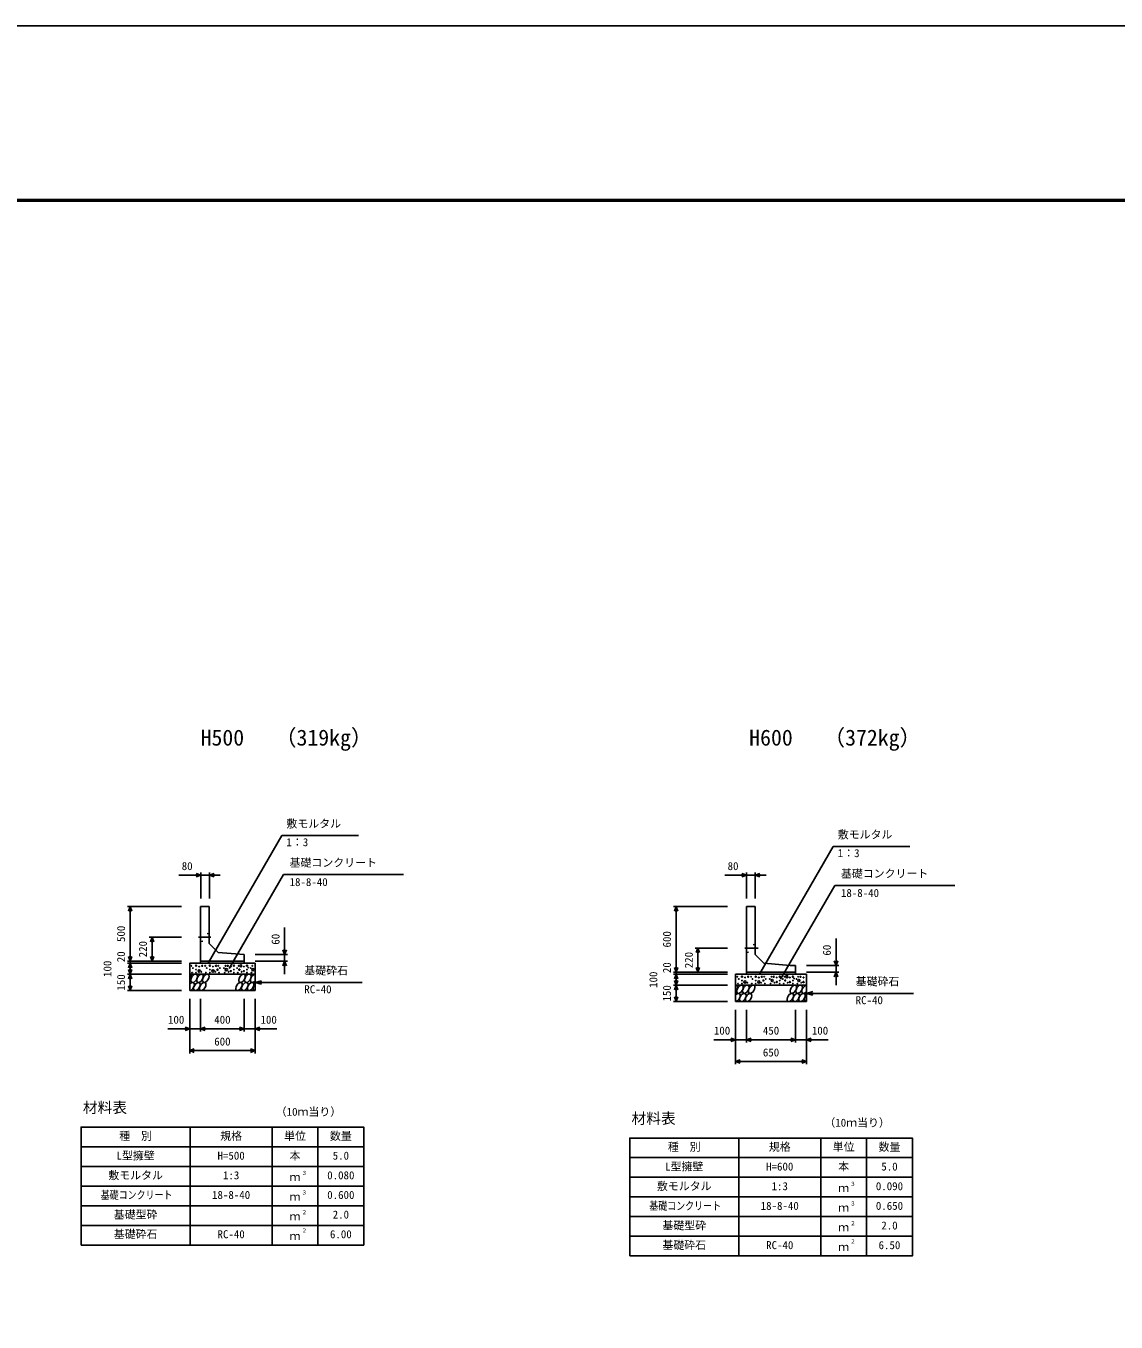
# Model space of a CAD drawing. Units: millimetres, scale not verified. Extents: x -67200 to 67200, y -23760 to 23760.
# Drawn here: x 9186 to 19172, y 11888 to 23760 of the extents above; entities that cross this region are included whole.
import ezdxf
from ezdxf.enums import TextEntityAlignment as Align

# ---------------------------------------------------------------- set-up
doc = ezdxf.new("R2010")
doc.units = ezdxf.units.MM
doc.header["$LTSCALE"] = 80
doc.linetypes.add('CHAIN1', pattern=[8, 5, -1, 1, -1])
doc.linetypes.add('DOTTED', pattern=[1.75, 0.25, -1.5])
for name, color, linetype, lineweight in [('0-0_CENTER', 7, 'CHAIN1', 25), ('0-1_DIM', 7, 'Continuous', 25), ('0-2_Defpoints', 5, 'Continuous', 25), ('0-3_HATCH', 6, 'Continuous', 25), ('0-4_HYO', 3, 'Continuous', 25), ('0-5_HYO2', 4, 'Continuous', 25), ('0-6_OUTLINE', 1, 'Continuous', 25), ('0-7_OUTLINE2', 4, 'DOTTED', 25), ('0-8_TXT', 7, 'Continuous', 25), ('0-9_WAKU', 3, 'Continuous', 25)]:
    doc.layers.add(name, color=color, linetype=linetype, lineweight=lineweight)
doc.styles.add('ＭＳ ゴシック', font='')
doc.styles.get('ＭＳ ゴシック').set_extended_font_data('MS Gothic')

msp = doc.modelspace()

# ---------------------------------------------------------------- linework, layer by layer
at = {"layer": '0-0_CENTER'}
for p, q in [((10766.82, 15414.21), (10879.74, 15414.21)), ((15770.83, 15314.21), (15893.51, 15314.21))]:
    msp.add_line(p, q, dxfattribs=at)
at = {"layer": '0-1_DIM'}
for p, q in [((10858.04, 15182.31), (11529.31, 16344.99)), ((12231.72, 16344.99), (11529.31, 16344.99)), ((15908.39, 15082.31), (16579.66, 16244.99)), ((17282.08, 16244.99), (16579.66, 16244.99)), ((10587.06, 15981.1), (10786.61, 15981.1)), ((10786.61, 16006.1), (10786.61, 15769.21)), ((10866.61, 15981.1), (10786.61, 15981.1)), ((10866.61, 16006.1), (10866.61, 15769.21)), ((10866.61, 15981.1), (10966.61, 15981.1)), ((11047.52, 15127.92), (11543.79, 15987.48)), ((12643.33, 15987.48), (11543.79, 15987.48)), ((15587.42, 15981.1), (15786.96, 15981.1)), ((15786.96, 16006.1), (15786.96, 15769.21)), ((15866.96, 15981.1), (15786.96, 15981.1)), ((15866.96, 16006.1), (15866.96, 15769.21)), ((15866.96, 15981.1), (15966.96, 15981.1)), ((16097.88, 15027.92), (16594.14, 15887.48)), ((17693.69, 15887.48), (16594.14, 15887.48)), ((10115.89, 15694.21), (10610.89, 15694.21)), ((10140.89, 15194.21), (10140.89, 15694.21)), ((15116.25, 15694.21), (15611.25, 15694.21)), ((15141.25, 15094.21), (15141.25, 15694.21)), ((11555.89, 15254.21), (11555.89, 15501.9)), ((10315.89, 15414.21), (10610.89, 15414.21)), ((10340.89, 15414.21), (10340.89, 15194.21)), ((16606.25, 15154.21), (16606.25, 15401.9)), ((11580.89, 15254.21), (11285.89, 15254.21)), ((11555.89, 15254.21), (11555.89, 15194.21)), ((15316.25, 15314.21), (15611.25, 15314.21)), ((15341.25, 15314.21), (15341.25, 15094.21)), ((10115.89, 15194.21), (10610.89, 15194.21)), ((10115.89, 15174.21), (10610.89, 15174.21)), ((10140.89, 15194.21), (10140.89, 15174.21)), ((10140.89, 15174.21), (10140.89, 15074.21)), ((11580.89, 15194.21), (11285.89, 15194.21)), ((11555.89, 15074.21), (11555.89, 15194.21)), ((15116.25, 15094.21), (15611.25, 15094.21)), ((15141.25, 15094.21), (15141.25, 15074.21)), ((16631.25, 15154.21), (16336.25, 15154.21)), ((16631.25, 15094.21), (16336.25, 15094.21)), ((16606.25, 15154.21), (16606.25, 15094.21)), ((16606.25, 14974.21), (16606.25, 15094.21)), ((10115.89, 15074.21), (10610.89, 15074.21)), ((10140.89, 15074.21), (10140.89, 14924.21)), ((11285.89, 14999.21), (11343.85, 15014.74)), ((12266.21, 14999.21), (11285.89, 14999.21)), ((11285.89, 14999.21), (11343.85, 14983.68)), ((15116.25, 15074.21), (15611.25, 15074.21)), ((15116.25, 14974.21), (15611.25, 14974.21)), ((15141.25, 15074.21), (15141.25, 14974.21)), ((15141.25, 14974.21), (15141.25, 14824.21)), ((10115.89, 14924.21), (10610.89, 14924.21)), ((10685.89, 14349.21), (10685.89, 14849.21)), ((10785.89, 14549.21), (10785.89, 14849.21)), ((11185.89, 14549.21), (11185.89, 14849.21)), ((11185.89, 14549.21), (11185.89, 14849.21)), ((11285.89, 14349.21), (11285.89, 14849.21)), ((16336.25, 14899.21), (16394.21, 14914.74)), ((17316.57, 14899.21), (16336.25, 14899.21)), ((16336.25, 14899.21), (16394.21, 14883.68)), ((15116.25, 14824.21), (15611.25, 14824.21)), ((15686.25, 14249.21), (15686.25, 14749.21)), ((15786.25, 14449.21), (15786.25, 14749.21)), ((16236.25, 14449.21), (16236.25, 14749.21)), ((16236.25, 14449.21), (16236.25, 14749.21)), ((16336.25, 14249.21), (16336.25, 14749.21)), ((10486.35, 14574.21), (10685.89, 14574.21)), ((10785.89, 14574.21), (10685.89, 14574.21)), ((11185.89, 14574.21), (10785.89, 14574.21)), ((11285.89, 14574.21), (11185.89, 14574.21)), ((11485.44, 14574.21), (11285.89, 14574.21)), ((11285.89, 14374.21), (10685.89, 14374.21)), ((15486.71, 14474.21), (15686.25, 14474.21)), ((15786.25, 14474.21), (15686.25, 14474.21)), ((16236.25, 14474.21), (15786.25, 14474.21)), ((16336.25, 14474.21), (16236.25, 14474.21)), ((16535.79, 14474.21), (16336.25, 14474.21)), ((16336.25, 14274.21), (15686.25, 14274.21))]:
    msp.add_line(p, q, dxfattribs=at)
for points in [[(10744.32, 15996.49), (10786.61, 15981.1), (10744.32, 15965.71)], [(10908.89, 15996.49), (10866.61, 15981.1), (10908.89, 15965.71)], [(15744.68, 15996.49), (15786.96, 15981.1), (15744.68, 15965.71)], [(15909.25, 15996.49), (15866.96, 15981.1), (15909.25, 15965.71)], [(10156.28, 15651.92), (10140.89, 15694.21), (10125.5, 15651.92)], [(15156.64, 15651.92), (15141.25, 15694.21), (15125.86, 15651.92)], [(10356.28, 15371.92), (10340.89, 15414.21), (10325.5, 15371.92)], [(10156.28, 15236.49), (10140.89, 15194.21), (10125.5, 15236.49)], [(10356.28, 15236.49), (10340.89, 15194.21), (10325.5, 15236.49)], [(11540.5, 15296.49), (11555.89, 15254.21), (11571.28, 15296.49)], [(15356.64, 15271.92), (15341.25, 15314.21), (15325.86, 15271.92)], [(16590.86, 15196.49), (16606.25, 15154.21), (16621.64, 15196.49)], [(10156.28, 15131.92), (10140.89, 15174.21), (10125.5, 15131.92)], [(10156.28, 15116.49), (10140.89, 15074.21), (10125.5, 15116.49)], [(11540.5, 15151.92), (11555.89, 15194.21), (11571.28, 15151.92)], [(15156.64, 15136.49), (15141.25, 15094.21), (15125.86, 15136.49)], [(15356.64, 15136.49), (15341.25, 15094.21), (15325.86, 15136.49)], [(16590.86, 15051.92), (16606.25, 15094.21), (16621.64, 15051.92)], [(10156.28, 15031.92), (10140.89, 15074.21), (10125.5, 15031.92)], [(10156.28, 14966.49), (10140.89, 14924.21), (10125.5, 14966.49)], [(15156.64, 15031.92), (15141.25, 15074.21), (15125.86, 15031.92)], [(15156.64, 15016.49), (15141.25, 14974.21), (15125.86, 15016.49)], [(15156.64, 14931.92), (15141.25, 14974.21), (15125.86, 14931.92)], [(15156.64, 14866.49), (15141.25, 14824.21), (15125.86, 14866.49)], [(10643.61, 14589.6), (10685.89, 14574.21), (10643.61, 14558.82)], [(10828.18, 14589.6), (10785.89, 14574.21), (10828.18, 14558.82)], [(11143.61, 14589.6), (11185.89, 14574.21), (11143.61, 14558.82)], [(11328.18, 14589.6), (11285.89, 14574.21), (11328.18, 14558.82)], [(15643.96, 14489.6), (15686.25, 14474.21), (15643.96, 14458.82)], [(15828.54, 14489.6), (15786.25, 14474.21), (15828.54, 14458.82)], [(16193.96, 14489.6), (16236.25, 14474.21), (16193.96, 14458.82)], [(16378.54, 14489.6), (16336.25, 14474.21), (16378.54, 14458.82)], [(10728.18, 14389.6), (10685.89, 14374.21), (10728.18, 14358.82)], [(11243.61, 14389.6), (11285.89, 14374.21), (11243.61, 14358.82)], [(15728.54, 14289.6), (15686.25, 14274.21), (15728.54, 14258.82)], [(16293.96, 14289.6), (16336.25, 14274.21), (16293.96, 14258.82)]]:
    msp.add_lwpolyline(points, dxfattribs=at)
at = {"layer": '0-2_Defpoints'}
msp.add_lwpolyline([(0, -23760), (67200, -23760), (67200, 23760), (0, 23760)], close=True, dxfattribs=at)
at = {"layer": '0-3_HATCH'}
for centre, radius in [((10701.86, 15151.38), 2.5), ((10708.87, 15088.35), 2.5), ((10715.88, 15130.37), 2.5), ((10744.75, 15152.26), 5), ((10744.75, 15116.37), 2.5), ((10744.75, 15088.35), 2.5), ((10772.79, 15103.23), 10), ((10772.79, 15144.38), 2.5), ((10793.82, 15096.23), 2.5), ((10800.83, 15151.38), 5), ((10827.97, 15151.38), 2.5), ((10834.97, 15088.35), 2.5), ((10841.98, 15130.37), 2.5), ((10870.86, 15152.26), 5), ((10870.86, 15116.37), 2.5), ((10870.86, 15088.35), 2.5), ((10898.9, 15103.23), 10), ((10898.9, 15144.38), 2.5), ((10919.93, 15096.23), 2.5), ((10926.93, 15151.38), 5), ((10940.95, 15116.37), 5), ((10947.97, 15151.38), 2.5), ((10954.97, 15088.35), 2.5), ((10961.98, 15130.37), 2.5), ((10999.8, 15130.37), 2.5), ((11006.81, 15088.35), 2.5), ((11020.83, 15116.37), 10), ((11013.82, 15151.38), 2.5), ((11034.85, 15151.38), 5), ((11041.86, 15096.23), 2.5), ((11062.89, 15103.23), 5), ((11062.89, 15144.38), 2.5), ((11090.93, 15152.26), 5), ((11090.93, 15116.37), 2.5), ((11090.93, 15088.35), 2.5), ((11119.8, 15130.37), 2.5), ((11126.81, 15088.35), 2.5), ((11133.82, 15151.38), 2.5), ((11140.83, 15116.37), 5), ((11154.85, 15151.38), 10), ((11161.86, 15096.23), 2.5), ((11182.89, 15103.23), 5), ((11182.89, 15144.38), 2.5), ((11210.93, 15152.26), 5), ((11210.93, 15116.37), 2.5), ((11210.93, 15088.35), 2.5), ((11222.27, 15134.69), 2.5), ((11245.03, 15130.37), 2.5), ((11252.04, 15088.35), 2.5), ((11266.06, 15116.37), 10), ((11259.04, 15151.38), 2.5), ((15702.22, 15051.38), 2.5), ((15709.23, 14988.35), 2.5), ((15716.24, 15030.37), 2.5), ((15745.11, 15052.26), 5), ((15745.11, 15016.37), 2.5), ((15745.11, 14988.35), 2.5), ((15773.15, 15003.23), 10), ((15773.15, 15044.38), 2.5), ((15794.18, 14996.23), 2.5), ((15801.19, 15051.38), 5), ((15828.32, 15051.38), 2.5), ((15835.33, 14988.35), 2.5), ((15842.34, 15030.37), 2.5), ((15871.22, 15052.26), 5), ((15871.22, 15016.37), 2.5), ((15871.22, 14988.35), 2.5), ((15899.26, 15003.23), 10), ((15899.26, 15044.38), 2.5), ((15920.28, 14996.23), 2.5), ((15927.29, 15051.38), 5), ((15941.31, 15016.37), 5), ((15948.32, 15051.38), 2.5), ((15955.33, 14988.35), 2.5), ((15962.34, 15030.37), 2.5), ((16000.16, 15030.37), 2.5), ((16007.17, 14988.35), 2.5), ((16021.19, 15016.37), 10), ((16014.18, 15051.38), 2.5), ((16035.21, 15051.38), 5), ((16042.22, 14996.23), 2.5), ((16063.24, 15003.23), 5), ((16063.24, 15044.38), 2.5), ((16091.28, 15052.26), 5), ((16091.28, 15016.37), 2.5), ((16091.28, 14988.35), 2.5), ((16120.16, 15030.37), 2.5), ((16127.17, 14988.35), 2.5), ((16134.18, 15051.38), 2.5), ((16141.19, 15016.37), 5), ((16155.21, 15051.38), 10), ((16162.22, 14996.23), 2.5), ((16183.24, 15003.23), 5), ((16183.24, 15044.38), 2.5), ((16211.28, 15052.26), 5), ((16211.28, 15016.37), 2.5), ((16211.28, 14988.35), 2.5), ((16222.62, 15034.69), 2.5), ((16245.38, 15030.37), 2.5), ((16252.39, 14988.35), 2.5), ((16266.41, 15016.37), 10), ((16259.4, 15051.38), 2.5), ((16280.43, 15051.38), 5), ((16287.44, 14996.23), 2.5), ((16308.47, 15003.23), 5), ((16308.47, 15044.38), 2.5)]:
    msp.add_circle(centre, radius, dxfattribs=at)
for centre in [(10726.74, 15036.7), (10779.95, 15036.7), (10833.15, 15036.7), (11165.62, 15036.7), (11218.83, 15036.7), (10752.06, 14961.71), (10805.27, 14961.71), (11137.73, 14961.71), (11190.94, 14961.71), (11244.15, 14961.71), (15727.09, 14936.7), (15780.3, 14936.7), (15833.51, 14936.7), (16215.97, 14936.7), (16269.18, 14936.7), (15752.41, 14861.71), (15805.62, 14861.71), (16188.09, 14861.71), (16241.29, 14861.71), (16294.5, 14861.71)]:
    msp.add_ellipse(centre, major_axis=(21.81, 35.31), ratio=0.5792, dxfattribs=at)
for centre, start_param, end_param in [((10673.53, 15036.7), 4.385593, 6.67454438), ((10698.85, 14961.71), 3.51114638, 7.548991), ((11272.03, 15036.7), 0.33577149, 4.44118059), ((11297.35, 14961.71), 1.2110787, 3.56587337), ((15673.89, 14936.7), 4.385593, 6.67454438), ((16322.39, 14936.7), 0.33577149, 4.44118059), ((15699.21, 14861.71), 3.51114638, 7.548991), ((16347.71, 14861.71), 1.2110787, 3.56587337)]:
    msp.add_ellipse(centre, major_axis=(21.81, 35.31), ratio=0.5792, start_param=start_param, end_param=end_param, dxfattribs=at)
at = {"layer": '0-4_HYO'}
for p, q in [((10690.89, 13674.21), (10690.89, 12594.21)), ((11440.89, 13674.21), (11440.89, 12594.21)), ((11860.89, 13674.21), (11860.89, 12594.21)), ((15716.25, 13574.21), (15716.25, 12494.21)), ((16466.25, 13574.21), (16466.25, 12494.21)), ((16886.25, 13574.21), (16886.25, 12494.21)), ((9690.89, 13494.21), (12280.89, 13494.21)), ((14716.25, 13394.21), (17306.25, 13394.21))]:
    msp.add_line(p, q, dxfattribs=at)
for points in [[(9690.89, 12594.21), (12280.89, 12594.21), (12280.89, 13674.21), (9690.89, 13674.21)], [(14716.25, 12494.21), (17306.25, 12494.21), (17306.25, 13574.21), (14716.25, 13574.21)]]:
    msp.add_lwpolyline(points, close=True, dxfattribs=at)
at = {"layer": '0-5_HYO2'}
for p, q in [((9690.89, 13314.21), (12280.89, 13314.21)), ((14716.25, 13214.21), (17306.25, 13214.21)), ((9690.89, 13134.21), (12280.89, 13134.21)), ((9690.89, 12954.21), (12280.89, 12954.21)), ((14716.25, 13034.21), (17306.25, 13034.21)), ((14716.25, 12854.21), (17306.25, 12854.21)), ((9690.89, 12774.21), (12280.89, 12774.21)), ((14716.25, 12674.21), (17306.25, 12674.21))]:
    msp.add_line(p, q, dxfattribs=at)
at = {"layer": '0-6_OUTLINE'}
for p, q in [((10785.89, 15694.21), (10865.89, 15694.21)), ((10785.89, 15174.21), (10785.89, 15694.21)), ((10865.89, 15694.21), (10865.89, 15354.21)), ((15786.25, 15694.21), (15866.25, 15694.21)), ((15786.25, 15074.21), (15786.25, 15694.21)), ((15866.25, 15694.21), (15866.25, 15254.21)), ((10865.89, 15354.21), (10945.89, 15274.21)), ((11185.89, 15254.21), (10945.89, 15274.21)), ((11185.89, 15254.21), (11185.89, 15174.21)), ((10785.89, 15194.21), (11185.89, 15194.21)), ((11285.89, 15174.21), (11285.89, 14924.21)), ((15786.25, 15094.21), (16236.25, 15094.21)), ((16186.25, 15154.21), (16236.25, 15154.21)), ((16236.25, 15154.21), (16236.25, 15074.21)), ((11285.89, 15074.21), (10685.89, 15074.21)), ((16336.25, 14974.21), (15686.25, 14974.21)), ((16336.25, 15074.21), (16336.25, 14824.21)), ((11285.89, 14924.21), (10685.89, 14924.21)), ((16336.25, 14824.21), (15686.25, 14824.21))]:
    msp.add_line(p, q, dxfattribs=at)
for points in [[(15866.25, 15254.21), (15946.25, 15174.21), (16186.25, 15154.21)], [(11285.89, 15174.21), (10685.89, 15174.21), (10685.89, 14924.21)], [(16336.25, 15074.21), (15686.25, 15074.21), (15686.25, 14824.21)]]:
    msp.add_lwpolyline(points, dxfattribs=at)
at = {"layer": '0-7_OUTLINE2'}
for p, q in [((10865.89, 15444.21), (10785.89, 15454.21)), ((10785.89, 15374.21), (10865.89, 15384.21)), ((15866.25, 15344.21), (15786.25, 15354.21)), ((15786.25, 15274.21), (15866.25, 15284.21))]:
    msp.add_line(p, q, dxfattribs=at)
at = {"layer": '0-9_WAKU', "lineweight": 50}
msp.add_lwpolyline([(1600, -22160), (65600, -22160), (65600, 22160), (1600, 22160)], close=True, dxfattribs=at)

# ---------------------------------------------------------------- texts
at = {"layer": '0-1_DIM', "style": 'ＭＳ ゴシック'}
for s, p in [('敷モルタル', (11572.16, 16394.99)), ('敷モルタル', (16622.52, 16294.99)), ('1：3', (11572.16, 16224.87)), ('1：3', (16622.52, 16124.87)), ('80', (10612.97, 16006.1)), ('基礎コンクリート', (11601.05, 16037.48)), ('80', (15613.32, 16006.1)), ('基礎コンクリート', (16651.4, 15937.48)), ('18-8-40', (11601.05, 15859.85)), ('18-8-40', (16651.4, 15759.85)), ('基礎砕石', (11736.15, 15049.21)), ('RC-40', (11736.15, 14877.83)), ('基礎砕石', (16786.5, 14949.21)), ('RC-40', (16786.5, 14777.83)), ('100', (10487.25, 14599.21)), ('400', (10910.89, 14599.21)), ('100', (11334.53, 14599.21)), ('600', (10910.89, 14399.21)), ('100', (15487.61, 14499.21)), ('450', (15936.25, 14499.21)), ('100', (16384.89, 14499.21)), ('650', (15936.25, 14299.21))]:
    msp.add_text(s, height=73.31, dxfattribs=at).set_placement(p, align=Align.BOTTOM_LEFT)
for s, p in [('500', (10115.89, 15369.21)), ('60', (11530.89, 15344.85)), ('600', (15116.25, 15319.21)), ('220', (10315.89, 15229.21)), ('60', (16581.25, 15244.85)), ('20', (10115.89, 15184.27)), ('220', (15316.25, 15129.21)), ('100', (9990.89, 15049.21)), ('100', (14991.25, 14949.21)), ('20', (15116.25, 15084.27)), ('150', (10115.89, 14924.21)), ('150', (15116.25, 14824.21))]:
    msp.add_text(s, height=73.31, rotation=90, dxfattribs=at).set_placement(p, align=Align.BOTTOM_LEFT)
at = {"layer": '0-8_TXT', "style": 'ＭＳ ゴシック'}
for s, height, p in [('（319kg）', 146.6, (11464.51, 17124.45)), ('（372kg）', 146.6, (16489.87, 17124.45)), ('H500', 146.6, (10785.89, 17124.45)), ('H600', 146.6, (15811.25, 17124.45)), ('材料表', 98.97, (9707.56, 13774.21)), ('（10ｍ当り）', 73.31, (11474.22, 13755.87)), ('材料表', 98.97, (14732.92, 13674.21)), ('（10ｍ当り）', 73.31, (16499.58, 13655.87)), ('種\u3000別', 73.31, (10040.89, 13534.21)), ('規格', 73.31, (10965.89, 13534.21)), ('単位', 73.31, (11550.89, 13534.21)), ('数量', 73.31, (11970.89, 13534.21)), ('種\u3000別', 73.31, (15066.25, 13434.21)), ('規格', 73.31, (15991.25, 13434.21)), ('単位', 73.31, (16576.25, 13434.21)), ('数量', 73.31, (16996.25, 13434.21)), ('L型擁壁', 73.31, (10015.89, 13354.21)), ('H=500', 73.31, (10940.89, 13354.21)), ('本', 73.31, (11600.89, 13354.21)), ('5.0', 73.31, (11995.89, 13354.21)), ('L型擁壁', 73.31, (15041.25, 13254.21)), ('H=600', 73.31, (15966.25, 13254.21)), ('本', 73.31, (16626.25, 13254.21)), ('5.0', 73.31, (17021.25, 13254.21)), ('敷モルタル', 73.31, (9940.89, 13174.21)), ('1:3', 73.31, (10990.89, 13174.21)), ('ｍ', 73.31, (11600.89, 13157.54)), ('３', 36.66, (11710.13, 13224.82)), ('0.080', 73.31, (11945.89, 13174.21)), ('敷モルタル', 73.31, (14966.25, 13074.21)), ('18-8-40', 73.31, (10890.89, 12994.21)), ('３', 36.66, (11710.13, 13044.82)), ('0.600', 73.31, (11945.89, 12994.21)), ('1:3', 73.31, (16016.25, 13074.21)), ('ｍ', 73.31, (16626.25, 13057.54)), ('３', 36.66, (16735.49, 13124.82)), ('0.090', 73.31, (16971.25, 13074.21)), ('ｍ', 73.31, (11600.89, 12977.54)), ('18-8-40', 73.31, (15916.25, 12894.21)), ('ｍ', 73.31, (16626.25, 12877.54)), ('３', 36.66, (16735.49, 12944.82)), ('0.650', 73.31, (16971.25, 12894.21)), ('基礎型砕', 73.31, (9990.89, 12814.21)), ('ｍ', 73.31, (11600.89, 12797.54)), ('２', 36.66, (11710.13, 12864.82)), ('2.0', 73.31, (11995.89, 12814.21)), ('基礎砕石', 73.31, (9990.89, 12634.21)), ('RC-40', 73.31, (10940.89, 12634.21)), ('２', 36.66, (11710.13, 12698.15)), ('6.00', 73.31, (11970.89, 12634.21)), ('基礎型砕', 73.31, (15016.25, 12714.21)), ('ｍ', 73.31, (16626.25, 12697.54)), ('２', 36.66, (16735.49, 12764.82)), ('2.0', 73.31, (17021.25, 12714.21)), ('ｍ', 73.31, (11600.89, 12617.54)), ('基礎砕石', 73.31, (15016.25, 12534.21)), ('RC-40', 73.31, (15966.25, 12534.21)), ('ｍ', 73.31, (16626.25, 12517.54)), ('２', 36.66, (16735.49, 12598.15)), ('6.50', 73.31, (16996.25, 12534.21))]:
    msp.add_text(s, height=height, dxfattribs=at).set_placement(p, align=Align.BOTTOM_LEFT)
at = {"layer": '0-8_TXT', "style": 'ＭＳ ゴシック', "width": 0.8}
for p in [(9870.89, 12994.21), (14896.25, 12894.21)]:
    msp.add_text('基礎コンクリート', height=73.31, dxfattribs=at).set_placement(p, align=Align.BOTTOM_LEFT)

doc.saveas('drawing.dxf')
